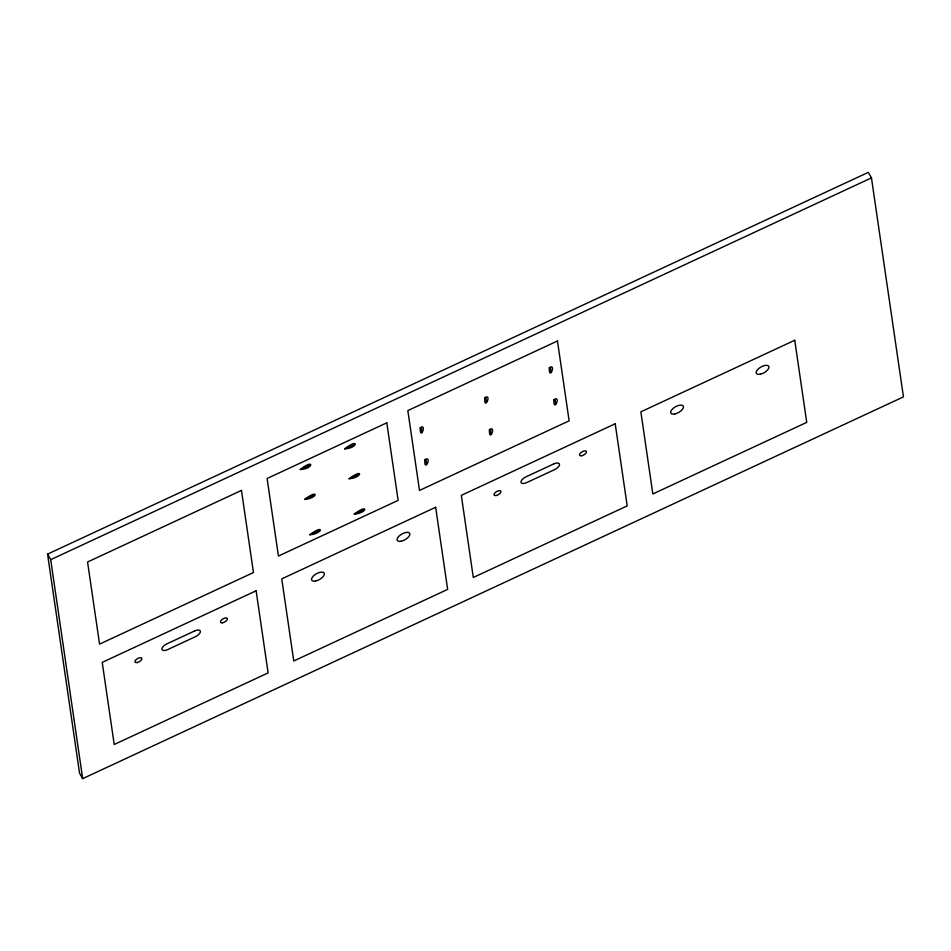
<?xml version="1.0" encoding="UTF-8"?>
<svg xmlns="http://www.w3.org/2000/svg" width="951" height="951" viewBox="0 0 951 951"><rect width="100%" height="100%" fill="white"/><g stroke="black" fill="none" stroke-linecap="round" stroke-linejoin="round"><path stroke-width="1.43" d="M47.55 554.124L868.322 172.357L871.461 177.885L903.45 396.876L82.678 778.643L79.539 773.115L47.55 554.124L50.7 559.663L82.678 778.643M50.7 559.663L871.461 177.885M301.348 469.14L309.895 465.17M345.807 448.456L354.354 444.486M305.711 499.025L314.258 495.043M350.17 478.341L358.717 474.371M310.87 534.379L319.429 530.408M355.329 513.706L363.888 509.724M550.367 367.443L551.033 372.007M555.027 399.372L555.693 403.937M485.818 397.47L486.484 402.023M490.478 429.4L491.144 433.965M421.269 427.486L421.935 432.051M425.929 459.428L426.595 463.993M300.278 469.521C313.747 468.867 314.65 457.918 300.278 469.521M304.641 499.406C317.527 498.526 319.702 488.041 304.641 499.406M309.812 534.771C322.71 533.832 324.885 523.442 309.812 534.771M344.738 448.848C357.79 448.313 359.549 437.163 344.738 448.848M349.1 478.733C361.82 477.901 364.304 467.393 349.1 478.733M354.271 514.087C366.991 513.302 369.44 502.734 354.271 514.087M420.199 427.879C420.08 441.894 427.189 422.541 420.199 427.879M424.859 459.808C424.027 473.705 432.657 454.887 424.883 459.749M484.748 397.851C484.047 411.771 492.345 392.87 484.76 397.791M489.408 429.781C489.04 443.665 496.731 424.74 489.432 429.721M549.298 367.823C548.87 381.696 556.692 362.806 549.309 367.764M553.957 399.765C553.28 413.578 561.577 394.867 553.981 399.693M557.464 340.993L407.836 410.594L419.498 490.431L569.126 420.841L557.464 340.993M241.459 490.419L87.563 562.005L99.558 644.124L253.453 572.538L241.459 490.419M386.795 422.815L267.1 478.496L278.429 556.05L398.124 500.369L386.795 422.815M256.116 590.785L102.221 662.372L114.215 744.49L268.111 672.904L256.116 590.785M435.653 507.275L281.758 578.862L293.752 660.981L447.648 589.394L435.653 507.275M615.202 423.766L461.306 495.352L473.301 577.471L627.196 505.884L615.202 423.766M794.739 340.256L640.855 411.831L652.838 493.949L806.733 422.375L794.739 340.256M194.646 630.953L166.853 643.875A5.968 2.722 -29.6 0 0 161.932 649.212A5.968 2.722 -29.6 0 0 167.685 649.581L195.478 636.659A5.968 2.722 -29.6 0 0 200.399 631.321A5.968 2.722 -29.6 0 0 194.646 630.953M553.732 463.933L525.939 476.855A5.968 2.722 -29.6 0 0 521.017 482.193A5.968 2.722 -29.6 0 0 526.771 482.549L554.564 469.628A5.968 2.722 -29.6 0 0 559.485 464.29A5.968 2.722 -29.6 0 0 553.732 463.933M137.206 662.514A3.875 1.771 -29.6 0 0 141.854 658.377A3.875 1.771 -29.6 0 0 136.195 659.566A3.875 1.771 -29.6 0 0 137.206 662.514M222.7 622.75A3.875 1.771 -29.6 0 0 227.348 618.614A3.875 1.771 -29.6 0 0 221.69 619.802A3.875 1.771 -29.6 0 0 222.7 622.75M315.72 581.002A7.156 3.269 -29.6 0 0 324.303 573.358A7.156 3.269 -29.6 0 0 313.854 575.557A7.156 3.269 -29.6 0 0 315.72 581.002M401.215 541.226A7.156 3.269 -29.6 0 0 409.798 533.594A7.156 3.269 -29.6 0 0 399.361 535.793A7.156 3.269 -29.6 0 0 401.215 541.226M496.291 495.483A3.875 1.771 -29.6 0 0 500.939 491.346A3.875 1.771 -29.6 0 0 495.281 492.535A3.875 1.771 -29.6 0 0 496.291 495.483M581.786 455.719A3.875 1.771 -29.6 0 0 586.434 451.582A3.875 1.771 -29.6 0 0 580.776 452.771A3.875 1.771 -29.6 0 0 581.786 455.719M674.806 413.97A7.156 3.269 -29.6 0 0 683.389 406.339A7.156 3.269 -29.6 0 0 672.951 408.538A7.156 3.269 -29.6 0 0 674.806 413.97M760.301 374.207A7.156 3.269 -29.6 0 0 768.883 366.563A7.156 3.269 -29.6 0 0 758.446 368.762A7.156 3.269 -29.6 0 0 760.301 374.207"/></g></svg>
